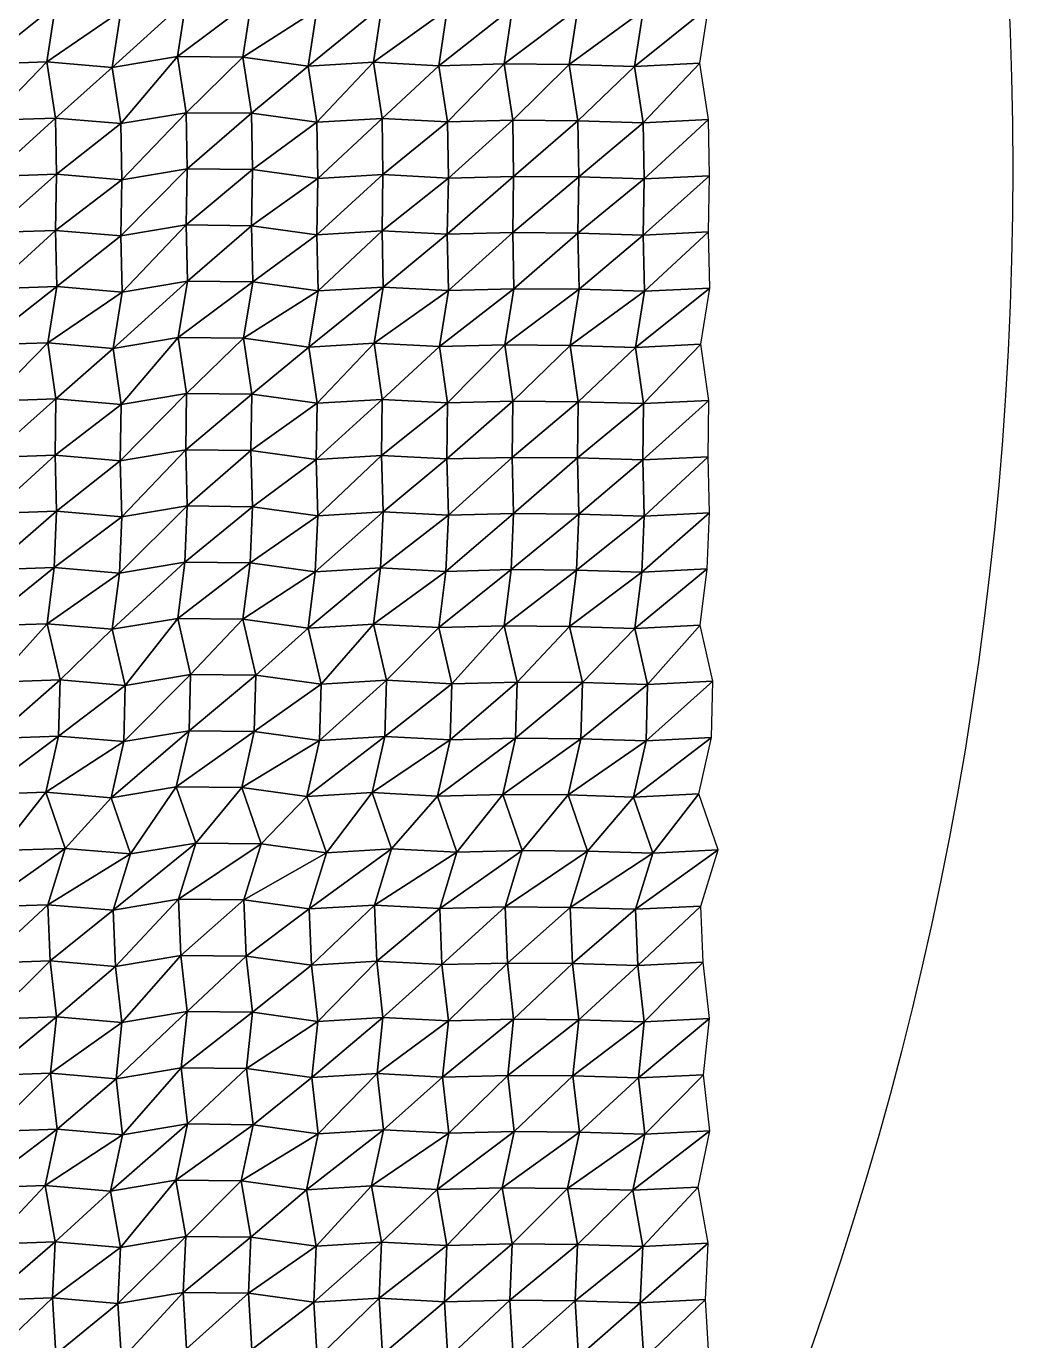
# Model space of a CAD drawing. Header units: inches. Extents: x -3033 to 3108, y -1845 to 4259.
# Drawn here: x 2255 to 3108, y 194 to 1330 of the extents above; entities that cross this region are included whole.
import ezdxf

# ---------------------------------------------------------------- set-up
doc = ezdxf.new("R2010")
doc.units = ezdxf.units.IN
doc.layers.add('Water', color=7, linetype='Continuous')

msp = doc.modelspace()

# ---------------------------------------------------------------- linework, layer by layer
msp.add_circle((56.1, 1207, -0.8), 3051.6)

# ---------------------------------------------------------------- meshes
at = {"layer": 'Water', "color": 4}
mesh = msp.add_polyface(dxfattribs=at)
corners = [(2112.1, 1201.6, -20.7), (2168.5, 1208, -8), (2167.8, 1256.5, -33.3), (2111.3, 1250.2, -14.4), (2225, 1200.3, -23.2), (2224.2, 1248.9, -8.4), (2281.4, 1202.3, -19.4), (2280.6, 1250.8, -22.7), (2160.3, 1305.1, -24.6), (2103.8, 1298.7, -21), (2216.7, 1297.4, -20.4), (2273.1, 1299.4, -18.7), (2329.5, 1294.5, -31.6), (2167.6, 1353.6, -17.5), (2111.2, 1347.2, -35.5), (2224.1, 1346, -23), (2280.5, 1347.9, -27), (2160.4, 1402.2, -17.8), (2103.9, 1395.8, -25.3), (2216.8, 1394.5, -20.9), (2273.2, 1396.4, -21), (2329.6, 1391.6, -19), (2177.3, 1450.7, -8.8), (2120.9, 1444.3, -6.4), (2233.8, 1443.1, -19.4), (2290.2, 1445, -18.3), (2165.8, 1499.3, -33.8), (2109.4, 1492.9, -28.5), (2222.2, 1491.6, -12.3), (2278.7, 1493.5, -12.1), (2221.1, 1540.1, -15.3), (2277.6, 1542.1, -19.8)]
mesh.append_faces([[corners[k] for k in face] for face in [(0, 1, 2), (2, 3, 0), (1, 4, 5), (5, 2, 1), (4, 6, 7), (7, 5, 4), (3, 2, 8), (8, 9, 3), (2, 5, 10), (10, 8, 2), (5, 7, 11), (11, 10, 5), (12, 11, 7), (9, 8, 13), (13, 14, 9), (8, 10, 15), (15, 13, 8), (10, 11, 16), (16, 15, 10), (14, 13, 17), (17, 18, 14), (13, 15, 19), (19, 17, 13), (15, 16, 20), (20, 19, 15), (21, 20, 16), (18, 17, 22), (22, 23, 18), (17, 19, 24), (24, 22, 17), (19, 20, 25), (25, 24, 19), (23, 22, 26), (26, 27, 23), (22, 24, 28), (28, 26, 22), (24, 25, 29), (29, 28, 24), (26, 28, 30), (28, 29, 31)]], dxfattribs={"vtx2": -1, "color": 4})
mesh = msp.add_polyface(dxfattribs=at)
corners = [(2281.4, 1202.3, -19.4), (2337.8, 1197.4, -29), (2337.1, 1246, -20.1), (2280.6, 1250.8, -22.7), (2394.2, 1206.9, -10.2), (2393.5, 1255.4, -16.2), (2450.7, 1206.3, -11.3), (2449.9, 1254.9, -17.2), (2506.3, 1247.1, -26.5), (2329.5, 1294.5, -31.6), (2386, 1304, -15.7), (2442.4, 1303.4, -33.3), (2498.8, 1295.6, -16), (2273.1, 1299.4, -18.7), (2336.9, 1343.1, -22.1), (2280.5, 1347.9, -27), (2393.4, 1352.5, -19), (2449.8, 1351.9, -29.9), (2506.2, 1344.2, -13.6), (2329.6, 1391.6, -19), (2386.1, 1401.1, -14.1), (2442.5, 1400.5, -11.6), (2498.9, 1392.7, -26.9), (2273.2, 1396.4, -21), (2346.6, 1440.2, -14.5), (2290.2, 1445, -18.3), (2403.1, 1449.6, -20.7), (2459.5, 1449, -20.2), (2515.9, 1441.3, -15.4), (2335.1, 1488.7, -26.3), (2278.7, 1493.5, -12.1), (2391.5, 1498.2, -23.2), (2447.9, 1497.6, -28.2), (2504.4, 1489.8, -16.5), (2334, 1537.3, -17)]
mesh.append_faces([[corners[k] for k in face] for face in [(0, 1, 2), (2, 3, 0), (1, 4, 5), (5, 2, 1), (4, 6, 7), (7, 5, 4), (8, 7, 6), (3, 2, 9), (2, 5, 10), (10, 9, 2), (5, 7, 11), (11, 10, 5), (12, 11, 7), (13, 9, 14), (14, 15, 13), (9, 10, 16), (16, 14, 9), (10, 11, 17), (17, 16, 10), (18, 17, 11), (15, 14, 19), (14, 16, 20), (20, 19, 14), (16, 17, 21), (21, 20, 16), (22, 21, 17), (23, 19, 24), (24, 25, 23), (19, 20, 26), (26, 24, 19), (20, 21, 27), (27, 26, 20), (28, 27, 21), (25, 24, 29), (29, 30, 25), (24, 26, 31), (31, 29, 24), (26, 27, 32), (32, 31, 26), (33, 32, 27), (30, 29, 34)]], dxfattribs={"vtx2": -1, "color": 4})
mesh = msp.add_polyface(dxfattribs=at)
corners = [(2450.7, 1206.3, -11.3), (2507.1, 1198.5, -26.8), (2506.3, 1247.1, -26.5), (2563.5, 1201.9, -20.1), (2562.8, 1250.4, -15.8), (2620, 1198.9, -26), (2619.2, 1247.5, -23.7), (2675.6, 1248.9, -26), (2449.9, 1254.9, -17.2), (2498.8, 1295.6, -16), (2555.2, 1299, -15.1), (2611.7, 1296, -26.5), (2668.1, 1297.5, -18), (2442.4, 1303.4, -33.3), (2506.2, 1344.2, -13.6), (2562.6, 1347.5, -5.1), (2619.1, 1344.6, -15.9), (2675.5, 1346, -20.6), (2449.8, 1351.9, -29.9), (2498.9, 1392.7, -26.9), (2555.4, 1396.1, -15.2), (2611.8, 1393.1, -21.3), (2668.2, 1394.6, -17.4), (2442.5, 1400.5, -11.6), (2515.9, 1441.3, -15.4), (2572.3, 1444.6, -24.5), (2628.8, 1441.7, -10.4), (2685.2, 1443.1, -25.5), (2459.5, 1449, -20.2), (2504.4, 1489.8, -16.5), (2560.8, 1493.2, -25.3), (2617.2, 1490.2, -24.2), (2673.6, 1491.7, -31.3), (2616.1, 1538.7, -34.8)]
mesh.append_faces([[corners[k] for k in face] for face in [(0, 1, 2), (1, 3, 4), (4, 2, 1), (3, 5, 6), (6, 4, 3), (7, 6, 5), (8, 2, 9), (2, 4, 10), (10, 9, 2), (4, 6, 11), (11, 10, 4), (6, 7, 12), (12, 11, 6), (13, 9, 14), (9, 10, 15), (15, 14, 9), (10, 11, 16), (16, 15, 10), (11, 12, 17), (17, 16, 11), (18, 14, 19), (14, 15, 20), (20, 19, 14), (15, 16, 21), (21, 20, 15), (16, 17, 22), (22, 21, 16), (23, 19, 24), (19, 20, 25), (25, 24, 19), (20, 21, 26), (26, 25, 20), (27, 26, 21), (28, 24, 29), (24, 25, 30), (30, 29, 24), (25, 26, 31), (31, 30, 25), (32, 31, 26), (30, 31, 33)]], dxfattribs={"vtx2": -1, "color": 4})
mesh = msp.add_polyface(dxfattribs=at)
corners = [(2620, 1198.9, -26), (2676.4, 1200.4, -23.1), (2675.6, 1248.9, -26), (2732.8, 1199.9, -24.1), (2732, 1248.4, -16.8), (2789.2, 1198.2, -27.5), (2788.5, 1246.7, -18.3), (2845.7, 1201, -21.9), (2844.9, 1249.5, -6.2), (2724.5, 1297, -24.4), (2668.1, 1297.5, -18), (2781, 1295.3, -26.9), (2837.4, 1298.1, -19.1), (2731.9, 1345.5, -13.6), (2675.5, 1346, -20.6), (2788.4, 1343.8, -22.7), (2844.8, 1346.6, -15.5), (2724.6, 1394.1, -22), (2668.2, 1394.6, -17.4), (2781.1, 1392.4, -20.8), (2837.5, 1395.2, -36.5), (2611.8, 1393.1, -21.3), (2685.2, 1443.1, -25.5), (2741.6, 1442.6, -18.2), (2798, 1440.9, -28.7), (2854.5, 1443.7, -31.6), (2628.8, 1441.7, -10.4), (2673.6, 1491.7, -31.3), (2730.1, 1491.2, -7.9), (2786.5, 1489.4, -15.3), (2842.9, 1492.3, -12.6), (2617.2, 1490.2, -24.2), (2672.6, 1540.2, -16), (2785.4, 1538, -16.8)]
mesh.append_faces([[corners[k] for k in face] for face in [(0, 1, 2), (1, 3, 4), (4, 2, 1), (3, 5, 6), (6, 4, 3), (5, 7, 8), (8, 6, 5), (2, 4, 9), (9, 10, 2), (4, 6, 11), (11, 9, 4), (6, 8, 12), (12, 11, 6), (10, 9, 13), (13, 14, 10), (9, 11, 15), (15, 13, 9), (11, 12, 16), (16, 15, 11), (14, 13, 17), (17, 18, 14), (13, 15, 19), (19, 17, 13), (15, 16, 20), (20, 19, 15), (21, 18, 22), (18, 17, 23), (23, 22, 18), (17, 19, 24), (24, 23, 17), (19, 20, 25), (25, 24, 19), (26, 22, 27), (22, 23, 28), (28, 27, 22), (23, 24, 29), (29, 28, 23), (24, 25, 30), (30, 29, 24), (31, 27, 32), (28, 29, 33)]], dxfattribs={"vtx2": -1, "color": 4})
mesh = msp.add_polyface(dxfattribs=at)
corners = [(2168.6, 916.7, -27.3), (2112.1, 910.3, -10), (2110, 861.8, -6.1), (2225, 909, -16.2), (2166.5, 868.2, -29.5), (2167.3, 965.3, -6.2), (2110.8, 958.9, -24.2), (2223.7, 957.6, -23.8), (2281.4, 911, -30), (2280.1, 959.5, -16), (2167.9, 1013.8, -9.1), (2111.5, 1007.4, -31.5), (2224.4, 1006.1, -9.2), (2280.8, 1008.1, -7.8), (2160.9, 1062.4, -14.3), (2104.5, 1056, -14.3), (2217.4, 1054.7, -21.3), (2273.8, 1056.6, -22.1), (2330.2, 1051.8, -21), (2168.8, 1110.9, -13.6), (2112.4, 1104.5, -30.3), (2225.3, 1103.2, -13.7), (2281.7, 1105.2, -24.7), (2338.1, 1100.3, -10.2), (2167.7, 1159.5, -22.1), (2111.3, 1153.1, -17.5), (2224.2, 1151.8, -36.1), (2280.6, 1153.7, -10.8), (2168.5, 1208, -8), (2112.1, 1201.6, -20.7), (2225, 1200.3, -23.2), (2281.4, 1202.3, -19.4)]
mesh.append_faces([[corners[k] for k in face] for face in [(0, 1, 2), (3, 0, 4), (1, 0, 5), (5, 6, 1), (0, 3, 7), (7, 5, 0), (3, 8, 9), (9, 7, 3), (6, 5, 10), (10, 11, 6), (5, 7, 12), (12, 10, 5), (7, 9, 13), (13, 12, 7), (11, 10, 14), (14, 15, 11), (10, 12, 16), (16, 14, 10), (12, 13, 17), (17, 16, 12), (18, 17, 13), (15, 14, 19), (19, 20, 15), (14, 16, 21), (21, 19, 14), (16, 17, 22), (22, 21, 16), (23, 22, 17), (20, 19, 24), (24, 25, 20), (19, 21, 26), (26, 24, 19), (21, 22, 27), (27, 26, 21), (25, 24, 28), (28, 29, 25), (24, 26, 30), (30, 28, 24), (26, 27, 31), (31, 30, 26)]], dxfattribs={"vtx2": -1, "color": 4})
mesh = msp.add_polyface(dxfattribs=at)
corners = [(2450.7, 915, -30), (2394.3, 915.6, -31.9), (2392.2, 867.1, -32.5), (2281.4, 911, -30), (2337.9, 906.2, -12.3), (2336.5, 954.7, -25.7), (2280.1, 959.5, -16), (2393, 964.2, -29.6), (2449.4, 963.6, -26.9), (2505.8, 955.8, -12.7), (2337.2, 1003.3, -6.9), (2280.8, 1008.1, -7.8), (2393.6, 1012.7, -28.3), (2450.1, 1012.1, -9.9), (2506.5, 1004.3, -21.6), (2330.2, 1051.8, -21), (2386.6, 1061.3, -21.3), (2443.1, 1060.7, -21.5), (2499.5, 1052.9, -25.3), (2273.8, 1056.6, -22.1), (2338.1, 1100.3, -10.2), (2394.5, 1109.8, -22.9), (2451, 1109.2, -28.6), (2507.4, 1101.4, -24.6), (2281.7, 1105.2, -24.7), (2337, 1148.9, -27), (2280.6, 1153.7, -10.8), (2393.4, 1158.4, -24.5), (2449.9, 1157.8, -19.5), (2506.3, 1150, -9), (2337.8, 1197.4, -29), (2281.4, 1202.3, -19.4), (2394.2, 1206.9, -10.2), (2450.7, 1206.3, -11.3), (2507.1, 1198.5, -26.8)]
mesh.append_faces([[corners[k] for k in face] for face in [(0, 1, 2), (3, 4, 5), (5, 6, 3), (4, 1, 7), (7, 5, 4), (1, 0, 8), (8, 7, 1), (9, 8, 0), (6, 5, 10), (10, 11, 6), (5, 7, 12), (12, 10, 5), (7, 8, 13), (13, 12, 7), (14, 13, 8), (11, 10, 15), (10, 12, 16), (16, 15, 10), (12, 13, 17), (17, 16, 12), (18, 17, 13), (19, 15, 20), (15, 16, 21), (21, 20, 15), (16, 17, 22), (22, 21, 16), (23, 22, 17), (24, 20, 25), (25, 26, 24), (20, 21, 27), (27, 25, 20), (21, 22, 28), (28, 27, 21), (29, 28, 22), (26, 25, 30), (30, 31, 26), (25, 27, 32), (32, 30, 25), (27, 28, 33), (33, 32, 27), (34, 33, 28)]], dxfattribs={"vtx2": -1, "color": 4})
mesh = msp.add_polyface(dxfattribs=at)
corners = [(2563.6, 910.6, -27.8), (2507.1, 907.2, -10.3), (2505, 858.7, -16.1), (2620, 907.6, -25.7), (2561.5, 862.1, -22.9), (2676.4, 909.1, -17.9), (2617.9, 859.1, -27.6), (2450.7, 915, -30), (2505.8, 955.8, -12.7), (2562.2, 959.2, -19.5), (2618.7, 956.2, -14.6), (2675.1, 957.6, -32.6), (2449.4, 963.6, -26.9), (2506.5, 1004.3, -21.6), (2562.9, 1007.7, -14.1), (2619.4, 1004.7, -25.6), (2675.8, 1006.2, -17.7), (2450.1, 1012.1, -9.9), (2499.5, 1052.9, -25.3), (2555.9, 1056.3, -17), (2612.4, 1053.3, -25.2), (2668.8, 1054.7, -37.2), (2443.1, 1060.7, -21.5), (2507.4, 1101.4, -24.6), (2563.8, 1104.8, -11.1), (2620.2, 1101.8, -16), (2676.7, 1103.3, -18.9), (2451, 1109.2, -28.6), (2506.3, 1150, -9), (2562.7, 1153.4, -23.2), (2619.1, 1150.4, -20.1), (2675.6, 1151.8, -13.1), (2449.9, 1157.8, -19.5), (2507.1, 1198.5, -26.8), (2563.5, 1201.9, -20.1), (2620, 1198.9, -26), (2676.4, 1200.4, -23.1)]
mesh.append_faces([[corners[k] for k in face] for face in [(0, 1, 2), (3, 0, 4), (5, 3, 6), (7, 1, 8), (1, 0, 9), (9, 8, 1), (0, 3, 10), (10, 9, 0), (11, 10, 3), (12, 8, 13), (8, 9, 14), (14, 13, 8), (9, 10, 15), (15, 14, 9), (16, 15, 10), (17, 13, 18), (13, 14, 19), (19, 18, 13), (14, 15, 20), (20, 19, 14), (15, 16, 21), (21, 20, 15), (22, 18, 23), (18, 19, 24), (24, 23, 18), (19, 20, 25), (25, 24, 19), (20, 21, 26), (26, 25, 20), (27, 23, 28), (23, 24, 29), (29, 28, 23), (24, 25, 30), (30, 29, 24), (31, 30, 25), (32, 28, 33), (28, 29, 34), (34, 33, 28), (29, 30, 35), (35, 34, 29), (36, 35, 30)]], dxfattribs={"vtx2": -1, "color": 4})
mesh = msp.add_polyface(dxfattribs=at)
corners = [(2732.8, 908.6, -16.9), (2676.4, 909.1, -17.9), (2674.3, 860.6, -23.3), (2620, 907.6, -25.7), (2675.1, 957.6, -32.6), (2731.5, 957.1, -19.3), (2789.3, 906.9, -37.6), (2788, 955.4, -25.8), (2845.7, 909.7, -19), (2844.4, 958.2, -26.8), (2618.7, 956.2, -14.6), (2675.8, 1006.2, -17.7), (2732.2, 1005.7, -10.5), (2788.6, 1004, -19.8), (2845.1, 1006.8, -6), (2725.2, 1054.2, -25.1), (2668.8, 1054.7, -37.2), (2781.6, 1052.5, -15.7), (2838.1, 1055.3, -2.3), (2733.1, 1102.8, -21.2), (2676.7, 1103.3, -18.9), (2789.5, 1101.1, -24.6), (2846, 1103.9, -24.8), (2620.2, 1101.8, -16), (2675.6, 1151.8, -13.1), (2732, 1151.3, -37), (2788.4, 1149.6, -15.9), (2844.9, 1152.4, -18.7), (2619.1, 1150.4, -20.1), (2676.4, 1200.4, -23.1), (2732.8, 1199.9, -24.1), (2789.2, 1198.2, -27.5), (2845.7, 1201, -21.9)]
mesh.append_faces([[corners[k] for k in face] for face in [(0, 1, 2), (3, 1, 4), (1, 0, 5), (5, 4, 1), (0, 6, 7), (7, 5, 0), (6, 8, 9), (9, 7, 6), (10, 4, 11), (4, 5, 12), (12, 11, 4), (5, 7, 13), (13, 12, 5), (7, 9, 14), (14, 13, 7), (11, 12, 15), (15, 16, 11), (12, 13, 17), (17, 15, 12), (13, 14, 18), (18, 17, 13), (16, 15, 19), (19, 20, 16), (15, 17, 21), (21, 19, 15), (17, 18, 22), (22, 21, 17), (23, 20, 24), (20, 19, 25), (25, 24, 20), (19, 21, 26), (26, 25, 19), (21, 22, 27), (27, 26, 21), (28, 24, 29), (24, 25, 30), (30, 29, 24), (25, 26, 31), (31, 30, 25), (26, 27, 32), (32, 31, 26)]], dxfattribs={"vtx2": -1, "color": 4})
mesh = msp.add_polyface(dxfattribs=at)
corners = [(2176, 625.4, -14.8), (2119.6, 619, -20.4), (2104.7, 570.5, -16), (2232.4, 617.8, -28.2), (2161.1, 576.9, -12.9), (2288.9, 619.7, -9), (2217.5, 569.2, -23.8), (2159.2, 674, -33.9), (2102.8, 667.6, -27), (2215.7, 666.3, -21.9), (2272.1, 668.2, -34.4), (2328.5, 663.4, -10.6), (2170.2, 722.5, -26), (2113.7, 716.1, -41), (2226.6, 714.8, -21.7), (2283, 716.8, -24.5), (2171.5, 771.1, -33.8), (2115.1, 764.7, -22.7), (2227.9, 763.4, -17.3), (2284.4, 765.3, -21.8), (2160.4, 819.6, -25.5), (2103.9, 813.2, -30.9), (2216.8, 811.9, -19.8), (2273.2, 813.9, -23.4), (2329.6, 809.1, -23.8), (2166.5, 868.2, -29.5), (2110, 861.8, -6.1), (2222.9, 860.5, -16.9), (2279.3, 862.4, -33.2), (2335.7, 857.6, -38.9), (2168.6, 916.7, -27.3), (2225, 909, -16.2), (2281.4, 911, -30)]
mesh.append_faces([[corners[k] for k in face] for face in [(0, 1, 2), (3, 0, 4), (5, 3, 6), (1, 0, 7), (7, 8, 1), (0, 3, 9), (9, 7, 0), (3, 5, 10), (10, 9, 3), (11, 10, 5), (8, 7, 12), (12, 13, 8), (7, 9, 14), (14, 12, 7), (9, 10, 15), (15, 14, 9), (13, 12, 16), (16, 17, 13), (12, 14, 18), (18, 16, 12), (14, 15, 19), (19, 18, 14), (17, 16, 20), (20, 21, 17), (16, 18, 22), (22, 20, 16), (18, 19, 23), (23, 22, 18), (24, 23, 19), (21, 20, 25), (25, 26, 21), (20, 22, 27), (27, 25, 20), (22, 23, 28), (28, 27, 22), (29, 28, 23), (26, 25, 30), (25, 27, 31), (27, 28, 32), (32, 31, 27)]], dxfattribs={"vtx2": -1, "color": 4})
mesh = msp.add_polyface(dxfattribs=at)
corners = [(2345.3, 614.9, -39.9), (2288.9, 619.7, -9), (2274, 571.1, -18.5), (2401.7, 624.3, -23.6), (2330.4, 566.3, -15.8), (2458.1, 623.7, -14.6), (2386.8, 575.8, -14.1), (2514.6, 616, -30.7), (2443.3, 575.2, -28.3), (2328.5, 663.4, -10.6), (2384.9, 672.9, -20.6), (2441.4, 672.3, -34.5), (2497.8, 664.5, -32.7), (2272.1, 668.2, -34.4), (2339.5, 712, -23.8), (2283, 716.8, -24.5), (2395.9, 721.4, -30.1), (2452.3, 720.8, -15.8), (2508.7, 713, -42.3), (2340.8, 760.5, -16.6), (2284.4, 765.3, -21.8), (2397.2, 770, -21.9), (2453.7, 769.4, -12.2), (2329.6, 809.1, -23.8), (2386.1, 818.5, -15.6), (2442.5, 817.9, -26.1), (2498.9, 810.1, -16.5), (2273.2, 813.9, -23.4), (2335.7, 857.6, -38.9), (2392.2, 867.1, -32.5), (2448.6, 866.5, -17.9), (2505, 858.7, -16.1), (2279.3, 862.4, -33.2), (2337.9, 906.2, -12.3), (2281.4, 911, -30), (2394.3, 915.6, -31.9), (2450.7, 915, -30), (2507.1, 907.2, -10.3)]
mesh.append_faces([[corners[k] for k in face] for face in [(0, 1, 2), (3, 0, 4), (5, 3, 6), (7, 5, 8), (1, 0, 9), (0, 3, 10), (10, 9, 0), (3, 5, 11), (11, 10, 3), (12, 11, 5), (13, 9, 14), (14, 15, 13), (9, 10, 16), (16, 14, 9), (10, 11, 17), (17, 16, 10), (18, 17, 11), (15, 14, 19), (19, 20, 15), (14, 16, 21), (21, 19, 14), (16, 17, 22), (22, 21, 16), (20, 19, 23), (19, 21, 24), (24, 23, 19), (21, 22, 25), (25, 24, 21), (26, 25, 22), (27, 23, 28), (23, 24, 29), (29, 28, 23), (24, 25, 30), (30, 29, 24), (31, 30, 25), (32, 28, 33), (33, 34, 32), (28, 29, 35), (35, 33, 28), (29, 30, 36), (37, 36, 30)]], dxfattribs={"vtx2": -1, "color": 4})
mesh = msp.add_polyface(dxfattribs=at)
corners = [(2571, 619.3, -28.7), (2514.6, 616, -30.7), (2499.7, 567.4, -24.6), (2627.4, 616.4, -6.7), (2556.1, 570.8, -17.7), (2683.9, 617.8, -15.3), (2612.5, 567.8, -16.9), (2458.1, 623.7, -14.6), (2497.8, 664.5, -32.7), (2554.2, 667.9, -21.1), (2610.7, 664.9, -19.5), (2667.1, 666.4, -18.9), (2441.4, 672.3, -34.5), (2508.7, 713, -42.3), (2565.2, 716.4, -21.5), (2621.6, 713.4, -30.9), (2678, 714.9, -17.3), (2452.3, 720.8, -15.8), (2510.1, 761.6, -24.3), (2453.7, 769.4, -12.2), (2566.5, 765, -26.3), (2622.9, 762, -29.3), (2679.4, 763.5, -30.2), (2498.9, 810.1, -16.5), (2555.4, 813.5, -17.6), (2611.8, 810.5, -14.6), (2668.2, 812, -32.4), (2442.5, 817.9, -26.1), (2505, 858.7, -16.1), (2561.5, 862.1, -22.9), (2617.9, 859.1, -27.6), (2674.3, 860.6, -23.3), (2448.6, 866.5, -17.9), (2507.1, 907.2, -10.3), (2563.6, 910.6, -27.8), (2620, 907.6, -25.7), (2676.4, 909.1, -17.9)]
mesh.append_faces([[corners[k] for k in face] for face in [(0, 1, 2), (3, 0, 4), (5, 3, 6), (7, 1, 8), (1, 0, 9), (9, 8, 1), (0, 3, 10), (10, 9, 0), (11, 10, 3), (12, 8, 13), (8, 9, 14), (14, 13, 8), (9, 10, 15), (15, 14, 9), (10, 11, 16), (16, 15, 10), (17, 13, 18), (18, 19, 17), (13, 14, 20), (20, 18, 13), (14, 15, 21), (21, 20, 14), (22, 21, 15), (19, 18, 23), (18, 20, 24), (24, 23, 18), (20, 21, 25), (25, 24, 20), (26, 25, 21), (27, 23, 28), (23, 24, 29), (29, 28, 23), (24, 25, 30), (30, 29, 24), (25, 26, 31), (31, 30, 25), (32, 28, 33), (28, 29, 34), (29, 30, 35), (30, 31, 36)]], dxfattribs={"vtx2": -1, "color": 4})
mesh = msp.add_polyface(dxfattribs=at)
corners = [(2740.3, 617.3, -16.3), (2683.9, 617.8, -15.3), (2669, 569.3, -25.9), (2796.7, 615.6, -21.2), (2725.4, 568.8, -36.4), (2853.1, 618.4, -35.7), (2781.8, 567.1, -8.2), (2627.4, 616.4, -6.7), (2667.1, 666.4, -18.9), (2723.5, 665.9, -31), (2779.9, 664.1, -21.5), (2836.4, 667, -18.7), (2734.4, 714.4, -28.1), (2678, 714.9, -17.3), (2790.9, 712.7, -21.2), (2847.3, 715.5, -19.5), (2621.6, 713.4, -30.9), (2679.4, 763.5, -30.2), (2735.8, 763, -25.7), (2792.2, 761.2, -14.8), (2848.6, 764.1, -7), (2622.9, 762, -29.3), (2668.2, 812, -32.4), (2724.6, 811.5, -13.8), (2781.1, 809.8, -25.5), (2837.5, 812.6, -24.1), (2730.7, 860.1, -26.5), (2674.3, 860.6, -23.3), (2787.2, 858.3, -28.9), (2843.6, 861.2, -19.5), (2732.8, 908.6, -16.9), (2789.3, 906.9, -37.6), (2845.7, 909.7, -19)]
mesh.append_faces([[corners[k] for k in face] for face in [(0, 1, 2), (3, 0, 4), (5, 3, 6), (7, 1, 8), (1, 0, 9), (9, 8, 1), (0, 3, 10), (10, 9, 0), (3, 5, 11), (11, 10, 3), (8, 9, 12), (12, 13, 8), (9, 10, 14), (14, 12, 9), (10, 11, 15), (15, 14, 10), (16, 13, 17), (13, 12, 18), (18, 17, 13), (12, 14, 19), (19, 18, 12), (14, 15, 20), (20, 19, 14), (21, 17, 22), (17, 18, 23), (23, 22, 17), (18, 19, 24), (24, 23, 18), (19, 20, 25), (25, 24, 19), (22, 23, 26), (26, 27, 22), (23, 24, 28), (28, 26, 23), (24, 25, 29), (29, 28, 24), (27, 26, 30), (26, 28, 31), (31, 30, 26), (28, 29, 32), (32, 31, 28)]], dxfattribs={"vtx2": -1, "color": 4})
mesh = msp.add_polyface(dxfattribs=at)
corners = [(2110.8, 279.2, -12), (2167.3, 285.6, -16.1), (2158.7, 334.2, -13.6), (2102.3, 327.8, -17.4), (2215.2, 326.5, -13.9), (2271.6, 328.4, -16.3), (2223.7, 277.9, -17.7), (2328, 323.6, -7.8), (2280.1, 279.9, -17.7), (2169, 382.7, -11.6), (2112.6, 376.3, -23.6), (2225.4, 375, -22.1), (2281.9, 377, -20.7), (2163.5, 431.2, -38), (2107, 424.9, -20.3), (2219.9, 423.6, -29.3), (2276.3, 425.5, -34), (2168.6, 479.8, -20), (2112.1, 473.4, -11.5), (2225, 472.1, -21.9), (2281.4, 474.1, -19.4), (2163.1, 528.3, -22.7), (2106.7, 521.9, -28.8), (2219.5, 520.7, -24.4), (2276, 522.6, -12), (2332.4, 517.8, -5.3), (2161.1, 576.9, -12.9), (2104.7, 570.5, -16), (2217.5, 569.2, -23.8), (2274, 571.1, -18.5), (2330.4, 566.3, -15.8), (2176, 625.4, -14.8), (2232.4, 617.8, -28.2), (2288.9, 619.7, -9)]
mesh.append_faces([[corners[k] for k in face] for face in [(0, 1, 2), (2, 3, 0), (4, 2, 1), (5, 4, 6), (7, 5, 8), (3, 2, 9), (9, 10, 3), (2, 4, 11), (11, 9, 2), (4, 5, 12), (12, 11, 4), (10, 9, 13), (13, 14, 10), (9, 11, 15), (15, 13, 9), (11, 12, 16), (16, 15, 11), (14, 13, 17), (17, 18, 14), (13, 15, 19), (19, 17, 13), (15, 16, 20), (20, 19, 15), (18, 17, 21), (21, 22, 18), (17, 19, 23), (23, 21, 17), (19, 20, 24), (24, 23, 19), (25, 24, 20), (22, 21, 26), (26, 27, 22), (21, 23, 28), (28, 26, 21), (23, 24, 29), (29, 28, 23), (30, 29, 24), (27, 26, 31), (26, 28, 32), (28, 29, 33)]], dxfattribs={"vtx2": -1, "color": 4})
mesh = msp.add_polyface(dxfattribs=at)
corners = [(2336.6, 275, -26.9), (2393, 284.5, -15.7), (2384.4, 333.1, -35), (2328, 323.6, -7.8), (2449.4, 283.9, -15.9), (2440.9, 332.5, -16.4), (2497.3, 324.7, -22.8), (2271.6, 328.4, -16.3), (2338.3, 372.1, -22.4), (2281.9, 377, -20.7), (2394.7, 381.6, -17.3), (2451.2, 381, -22.7), (2507.6, 373.2, -28.5), (2332.8, 420.7, -20.1), (2276.3, 425.5, -34), (2389.2, 430.1, -38.5), (2445.6, 429.6, -17.3), (2502, 421.8, -16.9), (2337.8, 469.2, -29.8), (2281.4, 474.1, -19.4), (2394.3, 478.7, -25.2), (2450.7, 478.1, -10), (2507.1, 470.3, -32.3), (2332.4, 517.8, -5.3), (2388.8, 527.2, -26.6), (2445.2, 526.7, -31.9), (2501.7, 518.9, -33.4), (2276, 522.6, -12), (2330.4, 566.3, -15.8), (2386.8, 575.8, -14.1), (2443.3, 575.2, -28.3), (2499.7, 567.4, -24.6), (2274, 571.1, -18.5), (2345.3, 614.9, -39.9), (2401.7, 624.3, -23.6), (2458.1, 623.7, -14.6)]
mesh.append_faces([[corners[k] for k in face] for face in [(0, 1, 2), (2, 3, 0), (1, 4, 5), (5, 2, 1), (6, 5, 4), (7, 3, 8), (8, 9, 7), (3, 2, 10), (10, 8, 3), (2, 5, 11), (11, 10, 2), (12, 11, 5), (9, 8, 13), (13, 14, 9), (8, 10, 15), (15, 13, 8), (10, 11, 16), (16, 15, 10), (17, 16, 11), (14, 13, 18), (18, 19, 14), (13, 15, 20), (20, 18, 13), (15, 16, 21), (21, 20, 15), (22, 21, 16), (19, 18, 23), (18, 20, 24), (24, 23, 18), (20, 21, 25), (25, 24, 20), (26, 25, 21), (27, 23, 28), (23, 24, 29), (29, 28, 23), (24, 25, 30), (30, 29, 24), (31, 30, 25), (32, 28, 33), (28, 29, 34), (29, 30, 35)]], dxfattribs={"vtx2": -1, "color": 4})
mesh = msp.add_polyface(dxfattribs=at)
corners = [(2449.4, 283.9, -15.9), (2505.8, 276.1, -32.8), (2497.3, 324.7, -22.8), (2562.3, 279.5, -22.9), (2553.7, 328.1, -30.4), (2610.2, 325.1, -23.7), (2666.6, 326.5, -26.6), (2618.7, 276.5, -11.3), (2440.9, 332.5, -16.4), (2507.6, 373.2, -28.5), (2564, 376.6, -38.4), (2620.4, 373.6, -21.7), (2676.9, 375.1, -20.2), (2451.2, 381, -22.7), (2502, 421.8, -16.9), (2558.5, 425.2, -17.9), (2614.9, 422.2, -24), (2671.3, 423.6, -18.8), (2445.6, 429.6, -17.3), (2507.1, 470.3, -32.3), (2563.5, 473.7, -25.6), (2620, 470.7, -20.9), (2676.4, 472.2, -20.2), (2450.7, 478.1, -10), (2501.7, 518.9, -33.4), (2558.1, 522.2, -26.2), (2614.5, 519.3, -24.8), (2671, 520.7, -13.9), (2445.2, 526.7, -31.9), (2499.7, 567.4, -24.6), (2556.1, 570.8, -17.7), (2612.5, 567.8, -16.9), (2669, 569.3, -25.9), (2443.3, 575.2, -28.3), (2514.6, 616, -30.7), (2571, 619.3, -28.7), (2627.4, 616.4, -6.7)]
mesh.append_faces([[corners[k] for k in face] for face in [(0, 1, 2), (1, 3, 4), (4, 2, 1), (5, 4, 3), (6, 5, 7), (8, 2, 9), (2, 4, 10), (10, 9, 2), (4, 5, 11), (11, 10, 4), (5, 6, 12), (12, 11, 5), (13, 9, 14), (9, 10, 15), (15, 14, 9), (10, 11, 16), (16, 15, 10), (17, 16, 11), (18, 14, 19), (14, 15, 20), (20, 19, 14), (15, 16, 21), (21, 20, 15), (16, 17, 22), (22, 21, 16), (23, 19, 24), (19, 20, 25), (25, 24, 19), (20, 21, 26), (26, 25, 20), (27, 26, 21), (28, 24, 29), (24, 25, 30), (30, 29, 24), (25, 26, 31), (31, 30, 25), (26, 27, 32), (32, 31, 26), (33, 29, 34), (29, 30, 35), (30, 31, 36)]], dxfattribs={"vtx2": -1, "color": 4})
mesh = msp.add_polyface(dxfattribs=at)
corners = [(2675.1, 278, -38), (2731.5, 277.5, -39.5), (2723, 326, -15.8), (2666.6, 326.5, -26.6), (2779.4, 324.3, -25.4), (2788, 275.8, -14), (2844.4, 278.6, -23.7), (2835.9, 327.1, -17.1), (2733.3, 374.6, -19.2), (2676.9, 375.1, -20.2), (2789.7, 372.9, -16.1), (2846.1, 375.7, -24.4), (2620.4, 373.6, -21.7), (2671.3, 423.6, -18.8), (2727.7, 423.1, -13.8), (2784.2, 421.4, -32), (2840.6, 424.2, -6.8), (2732.8, 471.7, -15.1), (2676.4, 472.2, -20.2), (2789.3, 470, -13.1), (2845.7, 472.8, -25.5), (2620, 470.7, -20.9), (2671, 520.7, -13.9), (2727.4, 520.2, -7.9), (2783.8, 518.5, -14.6), (2840.2, 521.3, -29.5), (2725.4, 568.8, -36.4), (2669, 569.3, -25.9), (2781.8, 567.1, -8.2), (2838.3, 569.9, -21.3), (2612.5, 567.8, -16.9), (2683.9, 617.8, -15.3), (2740.3, 617.3, -16.3), (2796.7, 615.6, -21.2), (2853.1, 618.4, -35.7)]
mesh.append_faces([[corners[k] for k in face] for face in [(0, 1, 2), (2, 3, 0), (4, 2, 1), (5, 6, 7), (7, 4, 5), (3, 2, 8), (8, 9, 3), (2, 4, 10), (10, 8, 2), (4, 7, 11), (11, 10, 4), (12, 9, 13), (9, 8, 14), (14, 13, 9), (8, 10, 15), (15, 14, 8), (10, 11, 16), (16, 15, 10), (13, 14, 17), (17, 18, 13), (14, 15, 19), (19, 17, 14), (15, 16, 20), (20, 19, 15), (21, 18, 22), (18, 17, 23), (23, 22, 18), (17, 19, 24), (24, 23, 17), (19, 20, 25), (25, 24, 19), (22, 23, 26), (26, 27, 22), (23, 24, 28), (28, 26, 23), (24, 25, 29), (29, 28, 24), (30, 27, 31), (27, 26, 32), (26, 28, 33), (28, 29, 34)]], dxfattribs={"vtx2": -1, "color": 4})
mesh = msp.add_polyface(dxfattribs=at)
corners = [(2116.2, -12.1, -29.6), (2172.6, -5.7, -20.8), (2173.4, 42.9, -33.5), (2116.9, 36.5, -23.3), (2229.1, -13.4, -29.4), (2229.8, 35.2, -20.3), (2285.5, -11.4, -15.7), (2286.2, 37.1, -20.9), (2173.6, 91.4, -17), (2117.1, 85, -19), (2230, 83.7, -23.1), (2286.4, 85.7, -22), (2171.6, 140, -35.9), (2115.1, 133.6, -6.3), (2228, 132.3, -23.8), (2284.4, 134.2, -28.3), (2168.1, 188.5, -32.2), (2111.7, 182.1, -22.5), (2224.5, 180.8, -31.1), (2280.9, 182.8, 3.5), (2165.2, 237.1, -31.5), (2108.8, 230.7, -37.6), (2221.6, 229.4, -27.3), (2278, 231.3, -27.1), (2334.5, 226.5, -19.7), (2167.3, 285.6, -16.1), (2110.8, 279.2, -12), (2223.7, 277.9, -17.7), (2280.1, 279.9, -17.7), (2336.6, 275, -26.9), (2215.2, 326.5, -13.9), (2271.6, 328.4, -16.3)]
mesh.append_faces([[corners[k] for k in face] for face in [(0, 1, 2), (2, 3, 0), (1, 4, 5), (5, 2, 1), (4, 6, 7), (7, 5, 4), (3, 2, 8), (8, 9, 3), (2, 5, 10), (10, 8, 2), (5, 7, 11), (11, 10, 5), (9, 8, 12), (12, 13, 9), (8, 10, 14), (14, 12, 8), (10, 11, 15), (15, 14, 10), (13, 12, 16), (16, 17, 13), (12, 14, 18), (18, 16, 12), (14, 15, 19), (19, 18, 14), (17, 16, 20), (20, 21, 17), (16, 18, 22), (22, 20, 16), (18, 19, 23), (23, 22, 18), (24, 23, 19), (21, 20, 25), (25, 26, 21), (20, 22, 27), (27, 25, 20), (22, 23, 28), (28, 27, 22), (29, 28, 23), (25, 27, 30), (27, 28, 31)]], dxfattribs={"vtx2": -1, "color": 4})
mesh = msp.add_polyface(dxfattribs=at)
corners = [(2285.5, -11.4, -15.7), (2341.9, -16.2, -32.6), (2342.6, 32.3, -25.8), (2286.2, 37.1, -20.9), (2398.4, -6.8, -7), (2399.1, 41.8, -34.6), (2454.8, -7.4, -40.3), (2455.5, 41.2, -14.2), (2511.9, 33.4, -21.1), (2342.8, 80.9, -32.5), (2286.4, 85.7, -22), (2399.3, 90.3, -14.3), (2455.7, 89.7, -23.2), (2512.1, 81.9, -9.9), (2340.8, 129.4, -12.9), (2284.4, 134.2, -28.3), (2397.3, 138.9, -14.4), (2453.7, 138.3, -23.6), (2510.1, 130.5, -32.2), (2337.4, 178, -14.3), (2280.9, 182.8, 3.5), (2393.8, 187.4, -17.5), (2450.2, 186.8, -17.3), (2506.6, 179, -9.1), (2334.5, 226.5, -19.7), (2390.9, 236, -33.3), (2447.3, 235.4, -24.1), (2503.8, 227.6, -27.1), (2278, 231.3, -27.1), (2336.6, 275, -26.9), (2393, 284.5, -15.7), (2449.4, 283.9, -15.9), (2505.8, 276.1, -32.8), (2280.1, 279.9, -17.7), (2328, 323.6, -7.8)]
mesh.append_faces([[corners[k] for k in face] for face in [(0, 1, 2), (2, 3, 0), (1, 4, 5), (5, 2, 1), (4, 6, 7), (7, 5, 4), (8, 7, 6), (3, 2, 9), (9, 10, 3), (2, 5, 11), (11, 9, 2), (5, 7, 12), (12, 11, 5), (13, 12, 7), (10, 9, 14), (14, 15, 10), (9, 11, 16), (16, 14, 9), (11, 12, 17), (17, 16, 11), (18, 17, 12), (15, 14, 19), (19, 20, 15), (14, 16, 21), (21, 19, 14), (16, 17, 22), (22, 21, 16), (23, 22, 17), (20, 19, 24), (19, 21, 25), (25, 24, 19), (21, 22, 26), (26, 25, 21), (27, 26, 22), (28, 24, 29), (24, 25, 30), (30, 29, 24), (25, 26, 31), (31, 30, 25), (32, 31, 26), (33, 29, 34)]], dxfattribs={"vtx2": -1, "color": 4})
mesh = msp.add_polyface(dxfattribs=at)
corners = [(2454.8, -7.4, -40.3), (2511.2, -15.2, -13.1), (2511.9, 33.4, -21.1), (2567.6, -11.8, -12.4), (2568.3, 36.8, -32.5), (2624.1, -14.8, -32), (2624.8, 33.8, -9.5), (2681.2, 35.3, -16.4), (2455.5, 41.2, -14.2), (2512.1, 81.9, -9.9), (2568.6, 85.3, -26.2), (2625, 82.3, -21.3), (2681.4, 83.8, -20.2), (2455.7, 89.7, -23.2), (2510.1, 130.5, -32.2), (2566.6, 133.9, -13.1), (2623, 130.9, -18.9), (2679.4, 132.3, -16), (2453.7, 138.3, -23.6), (2506.6, 179, -9.1), (2563.1, 182.4, -31), (2619.5, 179.4, -12.8), (2675.9, 180.9, -19.9), (2450.2, 186.8, -17.3), (2503.8, 227.6, -27.1), (2560.2, 231, -18.5), (2616.6, 228, -22.4), (2673, 229.4, -15.4), (2447.3, 235.4, -24.1), (2505.8, 276.1, -32.8), (2562.3, 279.5, -22.9), (2618.7, 276.5, -11.3), (2675.1, 278, -38), (2610.2, 325.1, -23.7), (2666.6, 326.5, -26.6)]
mesh.append_faces([[corners[k] for k in face] for face in [(0, 1, 2), (1, 3, 4), (4, 2, 1), (3, 5, 6), (6, 4, 3), (7, 6, 5), (8, 2, 9), (2, 4, 10), (10, 9, 2), (4, 6, 11), (11, 10, 4), (12, 11, 6), (13, 9, 14), (9, 10, 15), (15, 14, 9), (10, 11, 16), (16, 15, 10), (17, 16, 11), (18, 14, 19), (14, 15, 20), (20, 19, 14), (15, 16, 21), (21, 20, 15), (22, 21, 16), (23, 19, 24), (19, 20, 25), (25, 24, 19), (20, 21, 26), (26, 25, 20), (21, 22, 27), (27, 26, 21), (28, 24, 29), (24, 25, 30), (30, 29, 24), (25, 26, 31), (31, 30, 25), (26, 27, 32), (32, 31, 26), (30, 31, 33), (31, 32, 34)]], dxfattribs={"vtx2": -1, "color": 4})
mesh = msp.add_polyface(dxfattribs=at)
corners = [(2624.1, -14.8, -32), (2680.5, -13.3, -18.5), (2681.2, 35.3, -16.4), (2736.9, -13.8, -21.3), (2737.6, 34.8, -28), (2793.3, -15.5, -20), (2794.1, 33, -10.7), (2849.8, -12.7, -11.5), (2850.5, 35.9, -20.8), (2624.8, 33.8, -9.5), (2681.4, 83.8, -20.2), (2737.8, 83.3, -33.2), (2794.3, 81.6, -23.9), (2850.7, 84.4, -24.4), (2625, 82.3, -21.3), (2679.4, 132.3, -16), (2735.8, 131.8, -18.7), (2792.3, 130.1, -22.5), (2848.7, 132.9, -9.6), (2623, 130.9, -18.9), (2675.9, 180.9, -19.9), (2732.4, 180.4, -12.8), (2788.8, 178.7, -29.1), (2845.2, 181.5, -15.5), (2729.5, 228.9, -8.3), (2673, 229.4, -15.4), (2785.9, 227.2, -24.6), (2842.3, 230, -29.4), (2731.5, 277.5, -39.5), (2675.1, 278, -38), (2788, 275.8, -14), (2844.4, 278.6, -23.7), (2779.4, 324.3, -25.4)]
mesh.append_faces([[corners[k] for k in face] for face in [(0, 1, 2), (1, 3, 4), (4, 2, 1), (3, 5, 6), (6, 4, 3), (5, 7, 8), (8, 6, 5), (9, 2, 10), (2, 4, 11), (11, 10, 2), (4, 6, 12), (12, 11, 4), (6, 8, 13), (13, 12, 6), (14, 10, 15), (10, 11, 16), (16, 15, 10), (11, 12, 17), (17, 16, 11), (12, 13, 18), (18, 17, 12), (19, 15, 20), (15, 16, 21), (21, 20, 15), (16, 17, 22), (22, 21, 16), (17, 18, 23), (23, 22, 17), (20, 21, 24), (24, 25, 20), (21, 22, 26), (26, 24, 21), (22, 23, 27), (27, 26, 22), (25, 24, 28), (28, 29, 25), (24, 26, 30), (30, 28, 24), (26, 27, 31), (31, 30, 26), (28, 30, 32)]], dxfattribs={"vtx2": -1, "color": 4})

doc.saveas('drawing.dxf')
